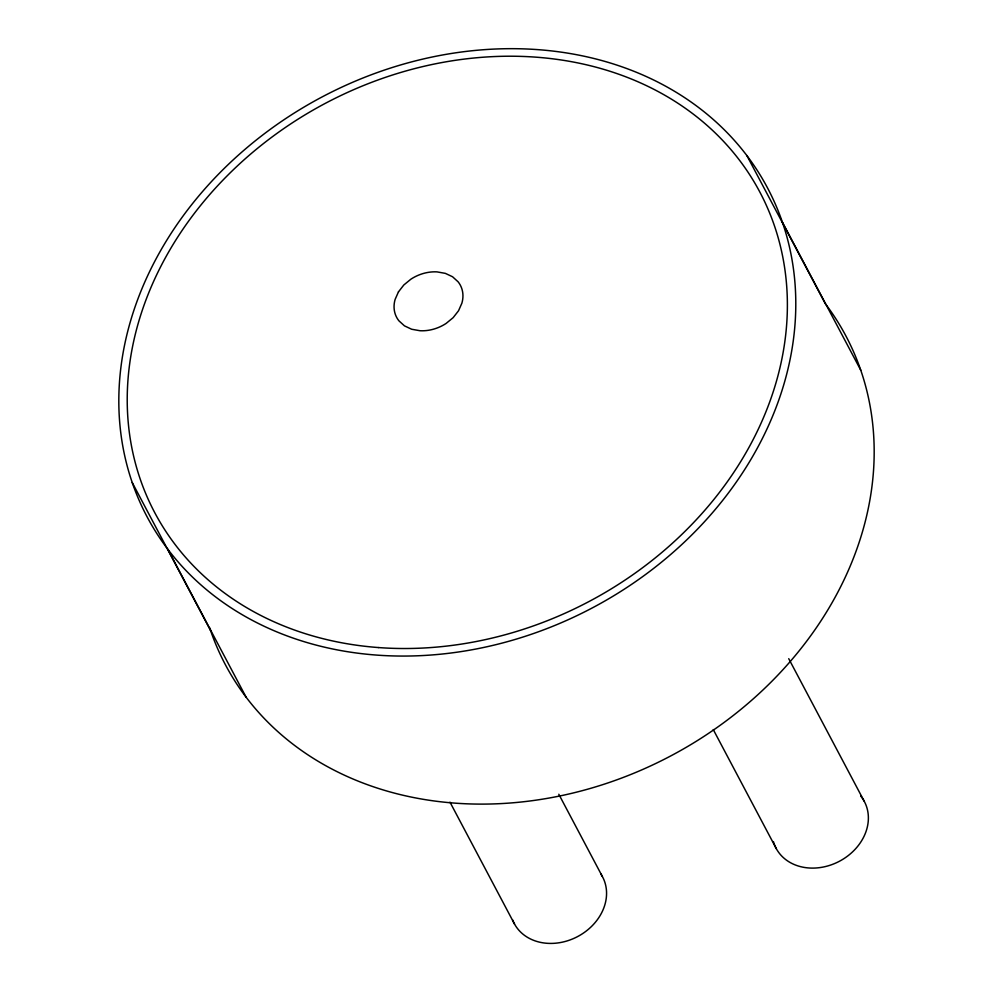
<?xml version="1.0" encoding="UTF-8"?>
<svg xmlns="http://www.w3.org/2000/svg" width="993" height="993" viewBox="0 0 993 993"><rect width="100%" height="100%" fill="white"/><g stroke="black" fill="none" stroke-linecap="round" stroke-linejoin="round"><path stroke-width="1.49" d="M782.372 222.147A351.112 289.013 -27.9 0 1 376.496 655.082A351.112 289.013 -27.9 0 1 213.048 179.87A351.112 289.013 -27.9 0 1 782.372 222.147L860.757 370.19M746.873 155.566L825.257 303.622A351.112 289.013 -27.9 0 1 670.076 756.281A351.112 289.013 -27.9 0 1 209.66 627.787M788.727 658.669L864.133 801.103M713.259 729.57L776.34 848.717M558.811 794.251L602.317 876.422M449.99 802.158L514.523 924.049M167.743 549.154L246.127 697.21M132.243 482.586L210.628 630.629M600.728 873.803A49.935 41.11 -27.9 0 1 577.367 936.709A49.935 41.11 -27.9 0 1 512.587 919.866M860.695 795.989A49.935 41.11 -27.9 0 1 839.184 861.39A49.935 41.11 -27.9 0 1 773.423 841.592M398.454 291.88L395.115 299.427A32.273 26.563 -27.9 0 0 398.888 320.789L404.449 325.853L411.648 329.242L420.002 330.731A37.61 30.957 -27.9 0 0 446.093 323.445L453.156 317.648L458.543 310.747L461.882 303.188A32.273 26.563 -27.9 0 0 458.121 281.826L452.56 276.762L445.361 273.373L437.007 271.883A37.61 30.957 -27.9 0 0 410.916 279.17L403.841 284.966L398.454 291.88M378.507 647.56A342.386 281.826 -27.9 0 0 774.292 225.374A342.386 281.826 -27.9 0 0 219.118 184.152A342.386 281.826 -27.9 0 0 378.507 647.56"/></g></svg>
